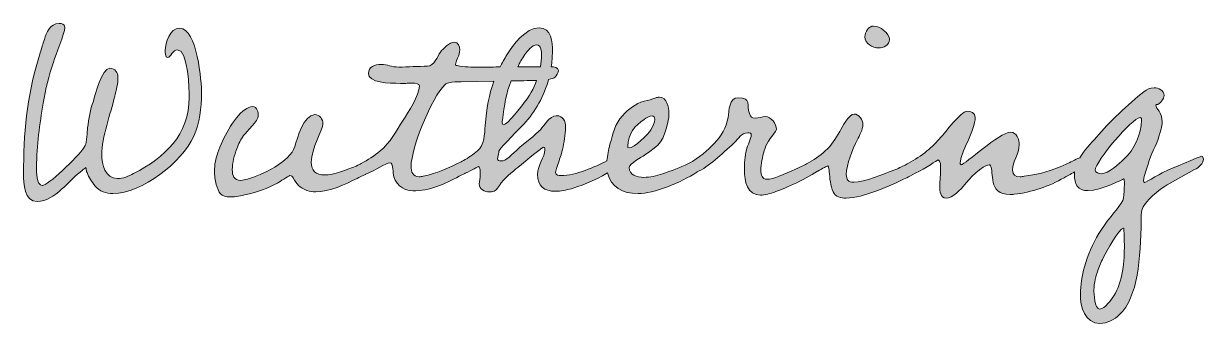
# Model space of a CAD drawing. Header units: millimetres. Extents: x 21.8 to 110.5, y -64.5 to -20.8.
# Drawn here: x 21.76 to 54.99, y -29.21 to -20.76 of the extents above; entities that cross this region are included whole.
import ezdxf

# ---------------------------------------------------------------- set-up
doc = ezdxf.new("R2010")
doc.units = ezdxf.units.MM
doc.header["$MEASUREMENT"] = 0
doc.layers.add('Layer 1', color=7, linetype='Continuous', lineweight=0)

msp = doc.modelspace()

# ---------------------------------------------------------------- hatches: boundary and pattern name
at = {"layer": 'Layer 1', "transparency": 33554687}
h = msp.add_hatch(color=250, dxfattribs=at)
h.dxf.hatch_style = 2
edge = h.paths.add_edge_path()
edge.add_spline(control_points=[(26.552, -23.934), (26.222, -24.662), (25.104, -25.551), (24.274, -25.551), (24.088, -25.551), (23.893, -25.492), (23.775, -25.34), (23.682, -25.221), (23.597, -25.094), (23.546, -24.959), (23.529, -24.925), (23.521, -24.891), (23.521, -24.849), (23.521, -24.849), (23.521, -24.823), (23.512, -24.815), (23.487, -24.849), (23.445, -24.865), (23.419, -24.891), (23.046, -25.153), (22.649, -25.772), (22.141, -25.772), (21.776, -25.772), (21.759, -25.28), (21.759, -24.984), (21.759, -24.984), (21.759, -24.789), (21.759, -24.789), (21.768, -23.655), (21.895, -22.655), (22.225, -21.58), (22.268, -21.453), (22.301, -21.326), (22.344, -21.207), (22.411, -21.013), (22.488, -20.759), (22.759, -20.759), (22.835, -20.759), (22.92, -20.759), (22.92, -20.869), (22.92, -21.03), (22.657, -21.656), (22.598, -21.843), (22.471, -22.224), (22.378, -22.613), (22.31, -23.003), (22.217, -23.595), (22.124, -24.188), (22.124, -24.806), (22.124, -24.925), (22.124, -25.323), (22.284, -25.323), (22.293, -25.323), (22.301, -25.323), (22.318, -25.314), (22.53, -25.247), (23.402, -24.408), (23.495, -24.197), (23.538, -24.112), (23.546, -23.799), (23.563, -23.697), (23.588, -23.434), (23.639, -23.189), (23.724, -22.943), (23.775, -22.774), (23.953, -22.02), (24.19, -22.02), (24.342, -22.02), (24.418, -22.139), (24.418, -22.274), (24.418, -22.452), (24.368, -22.639), (24.325, -22.808), (24.215, -23.274), (23.961, -23.985), (23.961, -24.442), (23.961, -24.73), (24.054, -25.128), (24.401, -25.128), (24.562, -25.128), (24.723, -25.06), (24.859, -24.984), (25.739, -24.527), (26.425, -23.9), (26.425, -22.833), (26.425, -22.655), (26.4, -21.496), (26.095, -21.496), (25.959, -21.496), (25.908, -21.716), (25.815, -21.716), (25.748, -21.716), (25.748, -21.563), (25.748, -21.521), (25.748, -21.309), (25.883, -20.886), (26.154, -20.886), (26.654, -20.886), (26.772, -22.41), (26.772, -22.732), (26.772, -23.13), (26.713, -23.57), (26.552, -23.934)], knot_values=[0, 0, 0, 0, 1, 1, 1, 2, 2, 2, 3, 3, 3, 4, 4, 4, 5, 5, 5, 6, 6, 6, 7, 7, 7, 8, 8, 8, 9, 9, 9, 10, 10, 10, 11, 11, 11, 12, 12, 12, 13, 13, 13, 14, 14, 14, 15, 15, 15, 16, 16, 16, 17, 17, 17, 18, 18, 18, 19, 19, 19, 20, 20, 20, 21, 21, 21, 22, 22, 22, 23, 23, 23, 24, 24, 24, 25, 25, 25, 26, 26, 26, 27, 27, 27, 28, 28, 28, 29, 29, 29, 30, 30, 30, 31, 31, 31, 32, 32, 32, 33, 33, 33, 34, 34, 34, 34], degree=3, periodic=0)
h = msp.add_hatch(color=250, dxfattribs=at)
h.dxf.hatch_style = 2
edge = h.paths.add_edge_path()
edge.add_spline(control_points=[(52.754, -24.578), (52.62, -24.705), (52.317, -24.991), (52.119, -24.991), (52.063, -24.991), (51.943, -24.966), (51.943, -24.892), (51.943, -24.638), (52.994, -23.41), (53.206, -23.41), (53.248, -23.41), (53.248, -23.453), (53.248, -23.484), (53.238, -23.876), (53.044, -24.313), (52.754, -24.578)], knot_values=[0, 0, 0, 0, 1, 1, 1, 2, 2, 2, 3, 3, 3, 4, 4, 4, 5, 5, 5, 5], degree=3, periodic=0)
edge = h.paths.add_edge_path()
edge.add_spline(control_points=[(52.469, -28.43), (52.402, -28.522), (52.215, -28.804), (52.077, -28.804), (51.918, -28.804), (51.908, -28.363), (51.908, -28.261), (51.908, -28.067), (51.968, -27.873), (52.028, -27.686), (52.077, -27.559), (52.13, -27.439), (52.19, -27.323), (52.239, -27.22), (52.62, -26.525), (52.74, -26.525), (52.747, -26.525), (52.754, -26.532), (52.754, -26.55), (52.754, -26.55), (52.754, -26.592), (52.754, -26.592), (52.754, -26.719), (52.765, -26.857), (52.765, -26.991), (52.765, -27.432), (52.723, -28.049), (52.469, -28.43)], knot_values=[0, 0, 0, 0, 1, 1, 1, 2, 2, 2, 3, 3, 3, 4, 4, 4, 5, 5, 5, 6, 6, 6, 7, 7, 7, 8, 8, 8, 9, 9, 9, 9], degree=3, periodic=0)
edge = h.paths.add_edge_path()
edge.add_spline(control_points=[(38.777, -24.215), (38.777, -23.883), (38.982, -23.622), (39.236, -23.46), (39.292, -23.417), (39.388, -23.357), (39.462, -23.357), (39.515, -23.357), (39.539, -23.4), (39.539, -23.453), (39.539, -23.544), (39.479, -23.671), (39.43, -23.756), (39.352, -23.883), (38.954, -24.264), (38.813, -24.264), (38.777, -24.264), (38.777, -24.239), (38.777, -24.215)], knot_values=[0, 0, 0, 0, 1, 1, 1, 2, 2, 2, 3, 3, 3, 4, 4, 4, 5, 5, 5, 6, 6, 6, 6], degree=3, periodic=0)
edge = h.paths.add_edge_path()
edge.add_spline(control_points=[(34.763, -23.629), (34.738, -23.876), (34.749, -24.186), (34.544, -24.349), (34.417, -24.451), (34.286, -24.543), (34.149, -24.62), (34.124, -24.634), (34.103, -24.645), (34.085, -24.652), (33.75, -24.821), (33.394, -24.984), (33.013, -25.061), (32.978, -25.068), (32.942, -25.075), (32.9, -25.075), (32.724, -25.075), (32.674, -24.941), (32.674, -24.779), (32.674, -24.271), (33.256, -22.825), (33.63, -22.479), (33.655, -22.451), (33.69, -22.437), (33.733, -22.426), (33.842, -22.401), (33.969, -22.401), (34.085, -22.401), (34.085, -22.401), (35.006, -22.384), (35.006, -22.384), (34.865, -22.768), (34.805, -23.142), (34.763, -23.629)], knot_values=[0, 0, 0, 0, 1, 1, 1, 2, 2, 2, 3, 3, 3, 4, 4, 4, 5, 5, 5, 6, 6, 6, 7, 7, 7, 8, 8, 8, 9, 9, 9, 10, 10, 10, 11, 11, 11, 11], degree=3, periodic=0)
edge = h.paths.add_edge_path()
edge.add_spline(control_points=[(35.246, -23.484), (35.295, -23.054), (35.359, -22.712), (35.489, -22.377), (35.715, -22.37), (35.98, -22.37), (36.206, -22.359), (36.124, -22.592), (36.004, -22.811), (35.863, -22.987), (35.789, -23.079), (35.391, -23.611), (35.281, -23.611), (35.246, -23.611), (35.239, -23.562), (35.239, -23.537), (35.239, -23.52), (35.246, -23.502), (35.246, -23.484)], knot_values=[0, 0, 0, 0, 1, 1, 1, 2, 2, 2, 3, 3, 3, 4, 4, 4, 5, 5, 5, 6, 6, 6, 6], degree=3, periodic=0)
edge = h.paths.add_edge_path()
edge.add_spline(control_points=[(35.881, -21.632), (35.941, -21.537), (36.086, -21.361), (36.213, -21.361), (36.34, -21.361), (36.347, -21.555), (36.347, -21.646), (36.347, -21.752), (36.336, -21.865), (36.315, -21.978), (36.315, -21.978), (35.676, -21.978), (35.676, -21.978), (35.733, -21.865), (35.8, -21.752), (35.881, -21.632)], knot_values=[0, 0, 0, 0, 1, 1, 1, 2, 2, 2, 3, 3, 3, 4, 4, 4, 5, 5, 5, 5], degree=3, periodic=0)
edge = h.paths.add_edge_path()
edge.add_spline(control_points=[(54.942, -24.493), (54.931, -24.493), (53.993, -24.892), (53.95, -24.906), (53.89, -24.934), (53.347, -25.238), (53.333, -25.238), (53.305, -25.238), (53.305, -25.202), (53.305, -25.188), (53.305, -25.026), (53.4, -24.874), (53.432, -24.723), (53.502, -24.44), (53.672, -24.197), (53.746, -23.918), (53.77, -23.798), (53.83, -23.664), (53.83, -23.537), (53.83, -23.241), (53.654, -23.17), (53.654, -23.061), (53.654, -23.043), (53.672, -23.043), (53.672, -23.043), (53.77, -23.043), (53.883, -22.874), (53.883, -22.782), (53.883, -22.638), (53.728, -22.571), (53.601, -22.571), (53.492, -22.571), (53.4, -22.613), (53.315, -22.68), (52.881, -23.019), (52.331, -23.551), (51.978, -23.961), (51.827, -24.137), (51.633, -24.328), (51.506, -24.543), (51.379, -24.592), (51.227, -24.673), (51.121, -24.723), (50.631, -24.934), (50.497, -24.977), (49.946, -25.061), (49.904, -25.068), (49.869, -25.075), (49.826, -25.075), (49.699, -25.075), (49.615, -25.026), (49.615, -24.892), (49.615, -24.645), (49.802, -24.433), (49.802, -24.179), (49.802, -24.028), (49.742, -23.823), (49.555, -23.823), (49.241, -23.823), (48.278, -24.737), (48.168, -24.737), (48.14, -24.737), (48.14, -24.694), (48.14, -24.687), (48.14, -24.44), (48.563, -23.738), (48.563, -23.41), (48.563, -23.273), (48.447, -23.23), (48.327, -23.23), (48.168, -23.23), (47.71, -23.841), (47.59, -23.968), (47.473, -24.102), (47.346, -24.229), (47.202, -24.349), (47.039, -24.483), (46.863, -24.596), (46.687, -24.694), (46.644, -24.716), (46.538, -24.769), (46.454, -24.811), (46.45, -24.814), (46.447, -24.814), (46.443, -24.818), (46.376, -24.85), (46.323, -24.871), (46.295, -24.881), (45.992, -25.001), (45.448, -25.231), (45.145, -25.231), (44.983, -25.231), (44.933, -25.16), (44.933, -25.008), (44.933, -24.737), (45.11, -24.282), (45.237, -24.045), (45.304, -23.908), (45.399, -23.756), (45.399, -23.604), (45.399, -23.477), (45.29, -23.308), (45.152, -23.308), (45.007, -23.308), (44.813, -23.689), (44.746, -23.798), (44.619, -24.003), (44.528, -24.197), (44.341, -24.349), (44.189, -24.493), (44.009, -24.603), (43.833, -24.705), (43.783, -24.73), (43.635, -24.793), (43.547, -24.839), (43.529, -24.846), (43.512, -24.857), (43.501, -24.864), (43.184, -25.008), (42.866, -25.146), (42.707, -25.146), (42.552, -25.146), (42.527, -25.019), (42.527, -24.892), (42.527, -24.712), (42.57, -24.518), (42.623, -24.349), (42.647, -24.246), (42.679, -24.162), (42.739, -24.07), (42.774, -24.017), (42.968, -23.781), (42.968, -23.738), (42.968, -23.587), (42.806, -23.382), (42.654, -23.382), (42.563, -23.382), (42.467, -23.424), (42.376, -23.424), (42.256, -23.424), (42.242, -23.393), (42.206, -23.297), (42.115, -23.061), (42.273, -22.849), (41.892, -22.849), (41.614, -22.849), (41.638, -23.213), (41.607, -23.41), (41.547, -23.689), (41.409, -23.932), (41.215, -24.137), (41.039, -24.324), (40.785, -24.543), (40.488, -24.705), (40.241, -24.814), (39.998, -24.917), (39.751, -24.991), (39.582, -25.051), (39.405, -25.093), (39.225, -25.093), (39.038, -25.093), (38.82, -25.033), (38.82, -24.814), (38.82, -24.705), (39.176, -24.518), (39.25, -24.469), (39.691, -24.172), (39.786, -24.059), (39.903, -23.551), (39.927, -23.46), (39.938, -23.375), (39.938, -23.283), (39.938, -23.121), (39.878, -22.832), (39.666, -22.832), (39.624, -22.832), (39.599, -22.842), (39.564, -22.849), (39.455, -22.902), (39.352, -22.916), (39.243, -22.945), (38.982, -23.019), (38.813, -23.156), (38.626, -23.357), (38.414, -23.594), (38.361, -23.858), (38.276, -24.162), (38.238, -24.313), (38.202, -24.472), (38.192, -24.631), (37.842, -24.793), (37.327, -25.044), (36.897, -25.044), (36.837, -25.044), (36.745, -25.033), (36.745, -24.959), (36.745, -24.892), (36.915, -24.44), (36.939, -24.306), (36.982, -24.112), (37.024, -23.89), (37.024, -23.689), (37.024, -23.502), (36.964, -23.357), (36.763, -23.357), (36.576, -23.357), (36.424, -23.629), (36.315, -23.749), (36.22, -23.841), (36.128, -23.925), (36.026, -24.01), (36.026, -24.01), (35.736, -24.246), (35.736, -24.246), (35.652, -24.324), (35.366, -24.61), (35.264, -24.627), (35.264, -24.627), (35.197, -24.627), (35.197, -24.627), (35.154, -24.627), (35.112, -24.62), (35.112, -24.567), (35.112, -24.511), (35.137, -24.44), (35.144, -24.391), (35.154, -24.366), (35.144, -24.349), (35.161, -24.324), (35.204, -24.246), (35.765, -23.678), (35.849, -23.594), (36.177, -23.237), (36.417, -22.8), (36.548, -22.331), (36.639, -22.313), (36.707, -22.296), (36.728, -22.267), (36.763, -22.225), (36.823, -22.147), (36.823, -22.08), (36.823, -21.992), (36.692, -21.978), (36.618, -21.978), (36.643, -21.833), (36.654, -21.692), (36.654, -21.548), (36.654, -21.283), (36.636, -20.877), (36.28, -20.877), (35.906, -20.877), (35.542, -21.361), (35.373, -21.639), (35.299, -21.759), (35.235, -21.872), (35.179, -21.982), (35.02, -21.982), (34.858, -21.985), (34.696, -21.985), (34.696, -21.985), (34.593, -21.985), (34.593, -21.985), (34.392, -21.985), (34.17, -21.985), (33.969, -21.943), (33.944, -21.943), (33.927, -21.936), (33.927, -21.911), (33.927, -21.826), (34.043, -21.657), (34.043, -21.495), (34.043, -21.403), (34.001, -21.283), (33.891, -21.283), (33.764, -21.283), (33.57, -21.463), (33.503, -21.562), (33.408, -21.689), (33.323, -21.96), (33.14, -21.96), (32.868, -21.96), (32.597, -21.985), (32.325, -21.985), (32.113, -21.985), (32.022, -21.911), (31.828, -21.911), (31.665, -21.911), (31.471, -21.971), (31.471, -22.165), (31.471, -22.426), (32.046, -22.444), (32.378, -22.444), (32.378, -22.444), (32.53, -22.444), (32.53, -22.444), (32.561, -22.444), (32.632, -22.437), (32.699, -22.437), (32.801, -22.437), (32.911, -22.451), (32.911, -22.521), (32.911, -22.758), (32.579, -23.29), (32.452, -23.477), (32.251, -23.781), (32.089, -24.119), (31.799, -24.349), (31.641, -24.483), (31.454, -24.603), (31.267, -24.705), (31.242, -24.719), (31.186, -24.744), (31.129, -24.776), (30.875, -24.874), (30.494, -25.026), (30.237, -25.026), (29.99, -25.026), (29.863, -24.906), (29.863, -24.663), (29.863, -24.271), (30.191, -23.749), (30.191, -23.58), (30.191, -23.453), (30.099, -23.326), (29.965, -23.326), (29.651, -23.326), (29.464, -23.992), (29.397, -24.222), (29.27, -24.663), (28.466, -25.019), (28.067, -25.146), (28.007, -25.16), (27.94, -25.178), (27.873, -25.178), (27.686, -25.178), (27.637, -25.044), (27.637, -24.874), (27.637, -24.687), (27.693, -24.469), (27.764, -24.289), (27.813, -24.155), (27.873, -24.028), (27.958, -23.918), (28.042, -23.798), (28.37, -23.484), (28.37, -23.368), (28.37, -23.273), (28.339, -23.096), (28.212, -23.096), (28.134, -23.096), (28.06, -23.139), (28, -23.181), (27.651, -23.41), (27.372, -24.017), (27.227, -24.391), (27.171, -24.56), (27.136, -24.737), (27.136, -24.917), (27.136, -25.044), (27.153, -25.171), (27.185, -25.291), (27.256, -25.527), (27.305, -25.643), (27.584, -25.643), (27.735, -25.643), (27.891, -25.612), (28.042, -25.576), (28.346, -25.509), (28.635, -25.4), (28.907, -25.255), (28.981, -25.213), (29.203, -25.061), (29.259, -25.044), (29.312, -25.044), (29.337, -25.075), (29.348, -25.104), (29.457, -25.291), (29.524, -25.382), (29.736, -25.46), (29.82, -25.492), (29.905, -25.502), (29.99, -25.502), (30.371, -25.502), (30.819, -25.291), (31.157, -25.121), (31.21, -25.093), (31.295, -25.054), (31.387, -25.008), (31.39, -25.008), (31.397, -25.005), (31.401, -25.001), (31.683, -24.896), (31.948, -24.687), (32.082, -24.687), (32.106, -24.687), (32.124, -24.694), (32.131, -24.723), (32.156, -24.807), (32.166, -24.892), (32.173, -24.977), (32.198, -25.255), (32.434, -25.474), (32.724, -25.474), (33.196, -25.474), (33.613, -25.291), (34.029, -25.061), (34.075, -25.037), (34.131, -25.012), (34.191, -24.98), (34.191, -24.98), (34.195, -24.977), (34.198, -24.977), (34.389, -24.896), (34.558, -24.79), (34.569, -24.79), (34.611, -24.79), (34.622, -24.881), (34.622, -24.948), (34.622, -24.948), (34.622, -25.019), (34.622, -25.019), (34.622, -25.111), (34.593, -25.195), (34.593, -25.28), (34.593, -25.432), (34.749, -25.502), (34.876, -25.502), (34.96, -25.502), (35.07, -25.474), (35.112, -25.4), (35.228, -25.178), (35.433, -25.019), (35.627, -24.857), (35.722, -24.79), (36.34, -24.246), (36.407, -24.246), (36.442, -24.246), (36.442, -24.306), (36.442, -24.324), (36.442, -24.511), (36.237, -24.747), (36.237, -25.008), (36.237, -25.34), (36.424, -25.485), (36.738, -25.485), (36.89, -25.485), (37.049, -25.449), (37.193, -25.414), (37.359, -25.368), (37.85, -25.181), (38.206, -24.97), (38.294, -25.358), (38.629, -25.552), (39.067, -25.552), (39.511, -25.552), (40.273, -25.241), (40.725, -24.945), (40.725, -24.945), (40.728, -24.941), (40.732, -24.941), (41.053, -24.793), (41.409, -24.455), (41.783, -24.112), (41.892, -24.003), (41.977, -23.841), (42.157, -23.834), (42.224, -23.834), (42.256, -23.848), (42.256, -23.901), (42.256, -24.003), (42.146, -24.197), (42.122, -24.313), (42.079, -24.5), (42.062, -24.694), (42.062, -24.892), (42.062, -25.195), (42.139, -25.594), (42.52, -25.594), (42.623, -25.594), (42.817, -25.541), (42.908, -25.509), (43.102, -25.439), (43.752, -25.178), (44.118, -24.92), (44.122, -24.917), (44.125, -24.917), (44.129, -24.917), (44.274, -24.843), (44.387, -24.772), (44.408, -24.772), (44.45, -24.772), (44.45, -24.906), (44.45, -24.934), (44.468, -25.128), (44.485, -25.315), (44.559, -25.502), (44.619, -25.643), (44.782, -25.679), (44.933, -25.679), (45.406, -25.679), (46.193, -25.315), (46.634, -25.104), (46.69, -25.075), (46.778, -25.03), (46.874, -24.973), (47.188, -24.839), (47.48, -24.603), (47.523, -24.603), (47.59, -24.603), (47.59, -24.79), (47.59, -24.832), (47.59, -25.001), (47.565, -25.178), (47.565, -25.347), (47.565, -25.474), (47.576, -25.679), (47.745, -25.679), (47.928, -25.679), (48.158, -25.432), (48.267, -25.298), (48.369, -25.16), (48.775, -24.737), (48.955, -24.737), (48.973, -24.737), (48.987, -24.747), (48.997, -24.765), (49.1, -24.934), (48.902, -25.576), (49.548, -25.576), (49.59, -25.576), (49.622, -25.576), (49.657, -25.569), (50.165, -25.516), (50.631, -25.347), (51.072, -25.104), (51.132, -25.068), (51.248, -25.008), (51.361, -24.938), (51.357, -24.959), (51.357, -24.984), (51.357, -25.008), (51.357, -25.291), (51.442, -25.467), (51.749, -25.467), (52.112, -25.467), (52.74, -25.135), (52.74, -25.135), (52.765, -25.135), (52.765, -25.213), (52.765, -25.255), (52.765, -25.273), (52.765, -25.291), (52.765, -25.291), (52.765, -25.414), (52.754, -25.552), (52.74, -25.679), (52.723, -25.823), (52.373, -26.204), (52.282, -26.331), (52.282, -26.331), (52.045, -26.677), (52.045, -26.677), (51.865, -26.973), (51.738, -27.287), (51.64, -27.619), (51.569, -27.862), (51.527, -28.127), (51.527, -28.388), (51.527, -28.744), (51.647, -29.21), (52.077, -29.21), (52.282, -29.21), (52.493, -29.101), (52.627, -28.963), (53.153, -28.466), (53.22, -27.372), (53.238, -26.303), (53.238, -26.194), (53.238, -26.091), (53.255, -26.017), (53.298, -25.795), (53.781, -25.407), (53.975, -25.305), (53.975, -25.305), (54.744, -24.874), (54.744, -24.874), (54.857, -24.814), (54.991, -24.712), (54.991, -24.578), (54.991, -24.543), (54.973, -24.493), (54.942, -24.493)], knot_values=[0, 0, 0, 0, 1, 1, 1, 2, 2, 2, 3, 3, 3, 4, 4, 4, 5, 5, 5, 6, 6, 6, 7, 7, 7, 8, 8, 8, 9, 9, 9, 10, 10, 10, 11, 11, 11, 12, 12, 12, 13, 13, 13, 14, 14, 14, 15, 15, 15, 16, 16, 16, 17, 17, 17, 18, 18, 18, 19, 19, 19, 20, 20, 20, 21, 21, 21, 22, 22, 22, 23, 23, 23, 24, 24, 24, 25, 25, 25, 26, 26, 26, 27, 27, 27, 28, 28, 28, 29, 29, 29, 30, 30, 30, 31, 31, 31, 32, 32, 32, 33, 33, 33, 34, 34, 34, 35, 35, 35, 36, 36, 36, 37, 37, 37, 38, 38, 38, 39, 39, 39, 40, 40, 40, 41, 41, 41, 42, 42, 42, 43, 43, 43, 44, 44, 44, 45, 45, 45, 46, 46, 46, 47, 47, 47, 48, 48, 48, 49, 49, 49, 50, 50, 50, 51, 51, 51, 52, 52, 52, 53, 53, 53, 54, 54, 54, 55, 55, 55, 56, 56, 56, 57, 57, 57, 58, 58, 58, 59, 59, 59, 60, 60, 60, 61, 61, 61, 62, 62, 62, 63, 63, 63, 64, 64, 64, 65, 65, 65, 66, 66, 66, 67, 67, 67, 68, 68, 68, 69, 69, 69, 70, 70, 70, 71, 71, 71, 72, 72, 72, 73, 73, 73, 74, 74, 74, 75, 75, 75, 76, 76, 76, 77, 77, 77, 78, 78, 78, 79, 79, 79, 80, 80, 80, 81, 81, 81, 82, 82, 82, 83, 83, 83, 84, 84, 84, 85, 85, 85, 86, 86, 86, 87, 87, 87, 88, 88, 88, 89, 89, 89, 90, 90, 90, 91, 91, 91, 92, 92, 92, 93, 93, 93, 94, 94, 94, 95, 95, 95, 96, 96, 96, 97, 97, 97, 98, 98, 98, 99, 99, 99, 100, 100, 100, 101, 101, 101, 102, 102, 102, 103, 103, 103, 104, 104, 104, 105, 105, 105, 106, 106, 106, 107, 107, 107, 108, 108, 108, 109, 109, 109, 110, 110, 110, 111, 111, 111, 112, 112, 112, 113, 113, 113, 114, 114, 114, 115, 115, 115, 116, 116, 116, 117, 117, 117, 118, 118, 118, 119, 119, 119, 120, 120, 120, 121, 121, 121, 122, 122, 122, 123, 123, 123, 124, 124, 124, 125, 125, 125, 126, 126, 126, 127, 127, 127, 128, 128, 128, 129, 129, 129, 130, 130, 130, 131, 131, 131, 132, 132, 132, 133, 133, 133, 134, 134, 134, 135, 135, 135, 136, 136, 136, 137, 137, 137, 138, 138, 138, 139, 139, 139, 140, 140, 140, 141, 141, 141, 142, 142, 142, 143, 143, 143, 144, 144, 144, 145, 145, 145, 146, 146, 146, 147, 147, 147, 148, 148, 148, 149, 149, 149, 150, 150, 150, 151, 151, 151, 152, 152, 152, 153, 153, 153, 154, 154, 154, 155, 155, 155, 156, 156, 156, 157, 157, 157, 158, 158, 158, 159, 159, 159, 160, 160, 160, 161, 161, 161, 162, 162, 162, 163, 163, 163, 164, 164, 164, 165, 165, 165, 166, 166, 166, 167, 167, 167, 168, 168, 168, 169, 169, 169, 170, 170, 170, 171, 171, 171, 172, 172, 172, 173, 173, 173, 174, 174, 174, 175, 175, 175, 176, 176, 176, 177, 177, 177, 178, 178, 178, 179, 179, 179, 180, 180, 180, 181, 181, 181, 182, 182, 182, 183, 183, 183, 184, 184, 184, 185, 185, 185, 186, 186, 186, 187, 187, 187, 188, 188, 188, 189, 189, 189, 190, 190, 190, 191, 191, 191, 192, 192, 192, 193, 193, 193, 194, 194, 194, 195, 195, 195, 196, 196, 196, 197, 197, 197, 197], degree=3, periodic=0)
h = msp.add_hatch(color=250, dxfattribs=at)
h.dxf.hatch_style = 2
edge = h.paths.add_edge_path()
edge.add_spline(control_points=[(45.702, -20.828), (45.558, -20.828), (45.459, -20.997), (45.459, -21.131), (45.459, -21.325), (45.671, -21.445), (45.847, -21.445), (45.974, -21.445), (46.15, -21.368), (46.15, -21.209), (46.15, -21.029), (45.882, -20.828), (45.702, -20.828)], knot_values=[0, 0, 0, 0, 1, 1, 1, 2, 2, 2, 3, 3, 3, 4, 4, 4, 4], degree=3, periodic=0)

# ---------------------------------------------------------------- linework, layer by layer
at = {"layer": 'Layer 1'}
for points, knots in [([(26.552, -23.934), (26.222, -24.662), (25.104, -25.551), (24.274, -25.551), (24.088, -25.551), (23.893, -25.492), (23.775, -25.34), (23.682, -25.221), (23.597, -25.094), (23.546, -24.959), (23.529, -24.925), (23.521, -24.891), (23.521, -24.849), (23.521, -24.849), (23.521, -24.823), (23.512, -24.815), (23.487, -24.849), (23.445, -24.865), (23.419, -24.891), (23.046, -25.153), (22.649, -25.772), (22.141, -25.772), (21.776, -25.772), (21.759, -25.28), (21.759, -24.984), (21.759, -24.984), (21.759, -24.789), (21.759, -24.789), (21.768, -23.655), (21.895, -22.655), (22.225, -21.58), (22.268, -21.453), (22.301, -21.326), (22.344, -21.207), (22.411, -21.013), (22.488, -20.759), (22.759, -20.759), (22.835, -20.759), (22.92, -20.759), (22.92, -20.869), (22.92, -21.03), (22.657, -21.656), (22.598, -21.843), (22.471, -22.224), (22.378, -22.613), (22.31, -23.003), (22.217, -23.595), (22.124, -24.188), (22.124, -24.806), (22.124, -24.925), (22.124, -25.323), (22.284, -25.323), (22.293, -25.323), (22.301, -25.323), (22.318, -25.314), (22.53, -25.247), (23.402, -24.408), (23.495, -24.197), (23.538, -24.112), (23.546, -23.799), (23.563, -23.697), (23.588, -23.434), (23.639, -23.189), (23.724, -22.943), (23.775, -22.774), (23.953, -22.02), (24.19, -22.02), (24.342, -22.02), (24.418, -22.139), (24.418, -22.274), (24.418, -22.452), (24.368, -22.639), (24.325, -22.808), (24.215, -23.274), (23.961, -23.985), (23.961, -24.442), (23.961, -24.73), (24.054, -25.128), (24.401, -25.128), (24.562, -25.128), (24.723, -25.06), (24.859, -24.984), (25.739, -24.527), (26.425, -23.9), (26.425, -22.833), (26.425, -22.655), (26.4, -21.496), (26.095, -21.496), (25.959, -21.496), (25.908, -21.716), (25.815, -21.716), (25.748, -21.716), (25.748, -21.563), (25.748, -21.521), (25.748, -21.309), (25.883, -20.886), (26.154, -20.886), (26.654, -20.886), (26.772, -22.41), (26.772, -22.732), (26.772, -23.13), (26.713, -23.57), (26.552, -23.934)], [0, 0, 0, 0, 1, 1, 1, 2, 2, 2, 3, 3, 3, 4, 4, 4, 5, 5, 5, 6, 6, 6, 7, 7, 7, 8, 8, 8, 9, 9, 9, 10, 10, 10, 11, 11, 11, 12, 12, 12, 13, 13, 13, 14, 14, 14, 15, 15, 15, 16, 16, 16, 17, 17, 17, 18, 18, 18, 19, 19, 19, 20, 20, 20, 21, 21, 21, 22, 22, 22, 23, 23, 23, 24, 24, 24, 25, 25, 25, 26, 26, 26, 27, 27, 27, 28, 28, 28, 29, 29, 29, 30, 30, 30, 31, 31, 31, 32, 32, 32, 33, 33, 33, 34, 34, 34, 34]), ([(54.942, -24.493), (54.931, -24.493), (53.993, -24.892), (53.95, -24.906), (53.89, -24.934), (53.347, -25.238), (53.333, -25.238), (53.305, -25.238), (53.305, -25.202), (53.305, -25.188), (53.305, -25.026), (53.4, -24.874), (53.432, -24.723), (53.502, -24.44), (53.672, -24.197), (53.746, -23.918), (53.77, -23.798), (53.83, -23.664), (53.83, -23.537), (53.83, -23.241), (53.654, -23.17), (53.654, -23.061), (53.654, -23.043), (53.672, -23.043), (53.672, -23.043), (53.77, -23.043), (53.883, -22.874), (53.883, -22.782), (53.883, -22.638), (53.728, -22.571), (53.601, -22.571), (53.492, -22.571), (53.4, -22.613), (53.315, -22.68), (52.881, -23.019), (52.331, -23.551), (51.978, -23.961), (51.827, -24.137), (51.633, -24.328), (51.506, -24.543), (51.379, -24.592), (51.227, -24.673), (51.121, -24.723), (50.631, -24.934), (50.497, -24.977), (49.946, -25.061), (49.904, -25.068), (49.869, -25.075), (49.826, -25.075), (49.699, -25.075), (49.615, -25.026), (49.615, -24.892), (49.615, -24.645), (49.802, -24.433), (49.802, -24.179), (49.802, -24.028), (49.742, -23.823), (49.555, -23.823), (49.241, -23.823), (48.278, -24.737), (48.168, -24.737), (48.14, -24.737), (48.14, -24.694), (48.14, -24.687), (48.14, -24.44), (48.563, -23.738), (48.563, -23.41), (48.563, -23.273), (48.447, -23.23), (48.327, -23.23), (48.168, -23.23), (47.71, -23.841), (47.59, -23.968), (47.473, -24.102), (47.346, -24.229), (47.202, -24.349), (47.039, -24.483), (46.863, -24.596), (46.687, -24.694), (46.644, -24.716), (46.538, -24.769), (46.454, -24.811), (46.45, -24.814), (46.447, -24.814), (46.443, -24.818), (46.376, -24.85), (46.323, -24.871), (46.295, -24.881), (45.992, -25.001), (45.448, -25.231), (45.145, -25.231), (44.983, -25.231), (44.933, -25.16), (44.933, -25.008), (44.933, -24.737), (45.11, -24.282), (45.237, -24.045), (45.304, -23.908), (45.399, -23.756), (45.399, -23.604), (45.399, -23.477), (45.29, -23.308), (45.152, -23.308), (45.007, -23.308), (44.813, -23.689), (44.746, -23.798), (44.619, -24.003), (44.528, -24.197), (44.341, -24.349), (44.189, -24.493), (44.009, -24.603), (43.833, -24.705), (43.783, -24.73), (43.635, -24.793), (43.547, -24.839), (43.529, -24.846), (43.512, -24.857), (43.501, -24.864), (43.184, -25.008), (42.866, -25.146), (42.707, -25.146), (42.552, -25.146), (42.527, -25.019), (42.527, -24.892), (42.527, -24.712), (42.57, -24.518), (42.623, -24.349), (42.647, -24.246), (42.679, -24.162), (42.739, -24.07), (42.774, -24.017), (42.968, -23.781), (42.968, -23.738), (42.968, -23.587), (42.806, -23.382), (42.654, -23.382), (42.563, -23.382), (42.467, -23.424), (42.376, -23.424), (42.256, -23.424), (42.242, -23.393), (42.206, -23.297), (42.115, -23.061), (42.273, -22.849), (41.892, -22.849), (41.614, -22.849), (41.638, -23.213), (41.607, -23.41), (41.547, -23.689), (41.409, -23.932), (41.215, -24.137), (41.039, -24.324), (40.785, -24.543), (40.488, -24.705), (40.241, -24.814), (39.998, -24.917), (39.751, -24.991), (39.582, -25.051), (39.405, -25.093), (39.225, -25.093), (39.038, -25.093), (38.82, -25.033), (38.82, -24.814), (38.82, -24.705), (39.176, -24.518), (39.25, -24.469), (39.691, -24.172), (39.786, -24.059), (39.903, -23.551), (39.927, -23.46), (39.938, -23.375), (39.938, -23.283), (39.938, -23.121), (39.878, -22.832), (39.666, -22.832), (39.624, -22.832), (39.599, -22.842), (39.564, -22.849), (39.455, -22.902), (39.352, -22.916), (39.243, -22.945), (38.982, -23.019), (38.813, -23.156), (38.626, -23.357), (38.414, -23.594), (38.361, -23.858), (38.276, -24.162), (38.238, -24.313), (38.202, -24.472), (38.192, -24.631), (37.842, -24.793), (37.327, -25.044), (36.897, -25.044), (36.837, -25.044), (36.745, -25.033), (36.745, -24.959), (36.745, -24.892), (36.915, -24.44), (36.939, -24.306), (36.982, -24.112), (37.024, -23.89), (37.024, -23.689), (37.024, -23.502), (36.964, -23.357), (36.763, -23.357), (36.576, -23.357), (36.424, -23.629), (36.315, -23.749), (36.22, -23.841), (36.128, -23.925), (36.026, -24.01), (36.026, -24.01), (35.736, -24.246), (35.736, -24.246), (35.652, -24.324), (35.366, -24.61), (35.264, -24.627), (35.264, -24.627), (35.197, -24.627), (35.197, -24.627), (35.154, -24.627), (35.112, -24.62), (35.112, -24.567), (35.112, -24.511), (35.137, -24.44), (35.144, -24.391), (35.154, -24.366), (35.144, -24.349), (35.161, -24.324), (35.204, -24.246), (35.765, -23.678), (35.849, -23.594), (36.177, -23.237), (36.417, -22.8), (36.548, -22.331), (36.639, -22.313), (36.707, -22.296), (36.728, -22.267), (36.763, -22.225), (36.823, -22.147), (36.823, -22.08), (36.823, -21.992), (36.692, -21.978), (36.618, -21.978), (36.643, -21.833), (36.654, -21.692), (36.654, -21.548), (36.654, -21.283), (36.636, -20.877), (36.28, -20.877), (35.906, -20.877), (35.542, -21.361), (35.373, -21.639), (35.299, -21.759), (35.235, -21.872), (35.179, -21.982), (35.02, -21.982), (34.858, -21.985), (34.696, -21.985), (34.696, -21.985), (34.593, -21.985), (34.593, -21.985), (34.392, -21.985), (34.17, -21.985), (33.969, -21.943), (33.944, -21.943), (33.927, -21.936), (33.927, -21.911), (33.927, -21.826), (34.043, -21.657), (34.043, -21.495), (34.043, -21.403), (34.001, -21.283), (33.891, -21.283), (33.764, -21.283), (33.57, -21.463), (33.503, -21.562), (33.408, -21.689), (33.323, -21.96), (33.14, -21.96), (32.868, -21.96), (32.597, -21.985), (32.325, -21.985), (32.113, -21.985), (32.022, -21.911), (31.828, -21.911), (31.665, -21.911), (31.471, -21.971), (31.471, -22.165), (31.471, -22.426), (32.046, -22.444), (32.378, -22.444), (32.378, -22.444), (32.53, -22.444), (32.53, -22.444), (32.561, -22.444), (32.632, -22.437), (32.699, -22.437), (32.801, -22.437), (32.911, -22.451), (32.911, -22.521), (32.911, -22.758), (32.579, -23.29), (32.452, -23.477), (32.251, -23.781), (32.089, -24.119), (31.799, -24.349), (31.641, -24.483), (31.454, -24.603), (31.267, -24.705), (31.242, -24.719), (31.186, -24.744), (31.129, -24.776), (30.875, -24.874), (30.494, -25.026), (30.237, -25.026), (29.99, -25.026), (29.863, -24.906), (29.863, -24.663), (29.863, -24.271), (30.191, -23.749), (30.191, -23.58), (30.191, -23.453), (30.099, -23.326), (29.965, -23.326), (29.651, -23.326), (29.464, -23.992), (29.397, -24.222), (29.27, -24.663), (28.466, -25.019), (28.067, -25.146), (28.007, -25.16), (27.94, -25.178), (27.873, -25.178), (27.686, -25.178), (27.637, -25.044), (27.637, -24.874), (27.637, -24.687), (27.693, -24.469), (27.764, -24.289), (27.813, -24.155), (27.873, -24.028), (27.958, -23.918), (28.042, -23.798), (28.37, -23.484), (28.37, -23.368), (28.37, -23.273), (28.339, -23.096), (28.212, -23.096), (28.134, -23.096), (28.06, -23.139), (28, -23.181), (27.651, -23.41), (27.372, -24.017), (27.227, -24.391), (27.171, -24.56), (27.136, -24.737), (27.136, -24.917), (27.136, -25.044), (27.153, -25.171), (27.185, -25.291), (27.256, -25.527), (27.305, -25.643), (27.584, -25.643), (27.735, -25.643), (27.891, -25.612), (28.042, -25.576), (28.346, -25.509), (28.635, -25.4), (28.907, -25.255), (28.981, -25.213), (29.203, -25.061), (29.259, -25.044), (29.312, -25.044), (29.337, -25.075), (29.348, -25.104), (29.457, -25.291), (29.524, -25.382), (29.736, -25.46), (29.82, -25.492), (29.905, -25.502), (29.99, -25.502), (30.371, -25.502), (30.819, -25.291), (31.157, -25.121), (31.21, -25.093), (31.295, -25.054), (31.387, -25.008), (31.39, -25.008), (31.397, -25.005), (31.401, -25.001), (31.683, -24.896), (31.948, -24.687), (32.082, -24.687), (32.106, -24.687), (32.124, -24.694), (32.131, -24.723), (32.156, -24.807), (32.166, -24.892), (32.173, -24.977), (32.198, -25.255), (32.434, -25.474), (32.724, -25.474), (33.196, -25.474), (33.613, -25.291), (34.029, -25.061), (34.075, -25.037), (34.131, -25.012), (34.191, -24.98), (34.191, -24.98), (34.195, -24.977), (34.198, -24.977), (34.389, -24.896), (34.558, -24.79), (34.569, -24.79), (34.611, -24.79), (34.622, -24.881), (34.622, -24.948), (34.622, -24.948), (34.622, -25.019), (34.622, -25.019), (34.622, -25.111), (34.593, -25.195), (34.593, -25.28), (34.593, -25.432), (34.749, -25.502), (34.876, -25.502), (34.96, -25.502), (35.07, -25.474), (35.112, -25.4), (35.228, -25.178), (35.433, -25.019), (35.627, -24.857), (35.722, -24.79), (36.34, -24.246), (36.407, -24.246), (36.442, -24.246), (36.442, -24.306), (36.442, -24.324), (36.442, -24.511), (36.237, -24.747), (36.237, -25.008), (36.237, -25.34), (36.424, -25.485), (36.738, -25.485), (36.89, -25.485), (37.049, -25.449), (37.193, -25.414), (37.359, -25.368), (37.85, -25.181), (38.206, -24.97), (38.294, -25.358), (38.629, -25.552), (39.067, -25.552), (39.511, -25.552), (40.273, -25.241), (40.725, -24.945), (40.725, -24.945), (40.728, -24.941), (40.732, -24.941), (41.053, -24.793), (41.409, -24.455), (41.783, -24.112), (41.892, -24.003), (41.977, -23.841), (42.157, -23.834), (42.224, -23.834), (42.256, -23.848), (42.256, -23.901), (42.256, -24.003), (42.146, -24.197), (42.122, -24.313), (42.079, -24.5), (42.062, -24.694), (42.062, -24.892), (42.062, -25.195), (42.139, -25.594), (42.52, -25.594), (42.623, -25.594), (42.817, -25.541), (42.908, -25.509), (43.102, -25.439), (43.752, -25.178), (44.118, -24.92), (44.122, -24.917), (44.125, -24.917), (44.129, -24.917), (44.274, -24.843), (44.387, -24.772), (44.408, -24.772), (44.45, -24.772), (44.45, -24.906), (44.45, -24.934), (44.468, -25.128), (44.485, -25.315), (44.559, -25.502), (44.619, -25.643), (44.782, -25.679), (44.933, -25.679), (45.406, -25.679), (46.193, -25.315), (46.634, -25.104), (46.69, -25.075), (46.778, -25.03), (46.874, -24.973), (47.188, -24.839), (47.48, -24.603), (47.523, -24.603), (47.59, -24.603), (47.59, -24.79), (47.59, -24.832), (47.59, -25.001), (47.565, -25.178), (47.565, -25.347), (47.565, -25.474), (47.576, -25.679), (47.745, -25.679), (47.928, -25.679), (48.158, -25.432), (48.267, -25.298), (48.369, -25.16), (48.775, -24.737), (48.955, -24.737), (48.973, -24.737), (48.987, -24.747), (48.997, -24.765), (49.1, -24.934), (48.902, -25.576), (49.548, -25.576), (49.59, -25.576), (49.622, -25.576), (49.657, -25.569), (50.165, -25.516), (50.631, -25.347), (51.072, -25.104), (51.132, -25.068), (51.248, -25.008), (51.361, -24.938), (51.357, -24.959), (51.357, -24.984), (51.357, -25.008), (51.357, -25.291), (51.442, -25.467), (51.749, -25.467), (52.112, -25.467), (52.74, -25.135), (52.74, -25.135), (52.765, -25.135), (52.765, -25.213), (52.765, -25.255), (52.765, -25.273), (52.765, -25.291), (52.765, -25.291), (52.765, -25.414), (52.754, -25.552), (52.74, -25.679), (52.723, -25.823), (52.373, -26.204), (52.282, -26.331), (52.282, -26.331), (52.045, -26.677), (52.045, -26.677), (51.865, -26.973), (51.738, -27.287), (51.64, -27.619), (51.569, -27.862), (51.527, -28.127), (51.527, -28.388), (51.527, -28.744), (51.647, -29.21), (52.077, -29.21), (52.282, -29.21), (52.493, -29.101), (52.627, -28.963), (53.153, -28.466), (53.22, -27.372), (53.238, -26.303), (53.238, -26.194), (53.238, -26.091), (53.255, -26.017), (53.298, -25.795), (53.781, -25.407), (53.975, -25.305), (53.975, -25.305), (54.744, -24.874), (54.744, -24.874), (54.857, -24.814), (54.991, -24.712), (54.991, -24.578), (54.991, -24.543), (54.973, -24.493), (54.942, -24.493)], [0, 0, 0, 0, 1, 1, 1, 2, 2, 2, 3, 3, 3, 4, 4, 4, 5, 5, 5, 6, 6, 6, 7, 7, 7, 8, 8, 8, 9, 9, 9, 10, 10, 10, 11, 11, 11, 12, 12, 12, 13, 13, 13, 14, 14, 14, 15, 15, 15, 16, 16, 16, 17, 17, 17, 18, 18, 18, 19, 19, 19, 20, 20, 20, 21, 21, 21, 22, 22, 22, 23, 23, 23, 24, 24, 24, 25, 25, 25, 26, 26, 26, 27, 27, 27, 28, 28, 28, 29, 29, 29, 30, 30, 30, 31, 31, 31, 32, 32, 32, 33, 33, 33, 34, 34, 34, 35, 35, 35, 36, 36, 36, 37, 37, 37, 38, 38, 38, 39, 39, 39, 40, 40, 40, 41, 41, 41, 42, 42, 42, 43, 43, 43, 44, 44, 44, 45, 45, 45, 46, 46, 46, 47, 47, 47, 48, 48, 48, 49, 49, 49, 50, 50, 50, 51, 51, 51, 52, 52, 52, 53, 53, 53, 54, 54, 54, 55, 55, 55, 56, 56, 56, 57, 57, 57, 58, 58, 58, 59, 59, 59, 60, 60, 60, 61, 61, 61, 62, 62, 62, 63, 63, 63, 64, 64, 64, 65, 65, 65, 66, 66, 66, 67, 67, 67, 68, 68, 68, 69, 69, 69, 70, 70, 70, 71, 71, 71, 72, 72, 72, 73, 73, 73, 74, 74, 74, 75, 75, 75, 76, 76, 76, 77, 77, 77, 78, 78, 78, 79, 79, 79, 80, 80, 80, 81, 81, 81, 82, 82, 82, 83, 83, 83, 84, 84, 84, 85, 85, 85, 86, 86, 86, 87, 87, 87, 88, 88, 88, 89, 89, 89, 90, 90, 90, 91, 91, 91, 92, 92, 92, 93, 93, 93, 94, 94, 94, 95, 95, 95, 96, 96, 96, 97, 97, 97, 98, 98, 98, 99, 99, 99, 100, 100, 100, 101, 101, 101, 102, 102, 102, 103, 103, 103, 104, 104, 104, 105, 105, 105, 106, 106, 106, 107, 107, 107, 108, 108, 108, 109, 109, 109, 110, 110, 110, 111, 111, 111, 112, 112, 112, 113, 113, 113, 114, 114, 114, 115, 115, 115, 116, 116, 116, 117, 117, 117, 118, 118, 118, 119, 119, 119, 120, 120, 120, 121, 121, 121, 122, 122, 122, 123, 123, 123, 124, 124, 124, 125, 125, 125, 126, 126, 126, 127, 127, 127, 128, 128, 128, 129, 129, 129, 130, 130, 130, 131, 131, 131, 132, 132, 132, 133, 133, 133, 134, 134, 134, 135, 135, 135, 136, 136, 136, 137, 137, 137, 138, 138, 138, 139, 139, 139, 140, 140, 140, 141, 141, 141, 142, 142, 142, 143, 143, 143, 144, 144, 144, 145, 145, 145, 146, 146, 146, 147, 147, 147, 148, 148, 148, 149, 149, 149, 150, 150, 150, 151, 151, 151, 152, 152, 152, 153, 153, 153, 154, 154, 154, 155, 155, 155, 156, 156, 156, 157, 157, 157, 158, 158, 158, 159, 159, 159, 160, 160, 160, 161, 161, 161, 162, 162, 162, 163, 163, 163, 164, 164, 164, 165, 165, 165, 166, 166, 166, 167, 167, 167, 168, 168, 168, 169, 169, 169, 170, 170, 170, 171, 171, 171, 172, 172, 172, 173, 173, 173, 174, 174, 174, 175, 175, 175, 176, 176, 176, 177, 177, 177, 178, 178, 178, 179, 179, 179, 180, 180, 180, 181, 181, 181, 182, 182, 182, 183, 183, 183, 184, 184, 184, 185, 185, 185, 186, 186, 186, 187, 187, 187, 188, 188, 188, 189, 189, 189, 190, 190, 190, 191, 191, 191, 192, 192, 192, 193, 193, 193, 194, 194, 194, 195, 195, 195, 196, 196, 196, 197, 197, 197, 197]), ([(45.702, -20.828), (45.558, -20.828), (45.459, -20.997), (45.459, -21.131), (45.459, -21.325), (45.671, -21.445), (45.847, -21.445), (45.974, -21.445), (46.15, -21.368), (46.15, -21.209), (46.15, -21.029), (45.882, -20.828), (45.702, -20.828)], [0, 0, 0, 0, 1, 1, 1, 2, 2, 2, 3, 3, 3, 4, 4, 4, 4]), ([(35.881, -21.632), (35.941, -21.537), (36.086, -21.361), (36.213, -21.361), (36.34, -21.361), (36.347, -21.555), (36.347, -21.646), (36.347, -21.752), (36.336, -21.865), (36.315, -21.978), (36.315, -21.978), (35.676, -21.978), (35.676, -21.978), (35.733, -21.865), (35.8, -21.752), (35.881, -21.632)], [0, 0, 0, 0, 1, 1, 1, 2, 2, 2, 3, 3, 3, 4, 4, 4, 5, 5, 5, 5]), ([(34.763, -23.629), (34.738, -23.876), (34.749, -24.186), (34.544, -24.349), (34.417, -24.451), (34.286, -24.543), (34.149, -24.62), (34.124, -24.634), (34.103, -24.645), (34.085, -24.652), (33.75, -24.821), (33.394, -24.984), (33.013, -25.061), (32.978, -25.068), (32.942, -25.075), (32.9, -25.075), (32.724, -25.075), (32.674, -24.941), (32.674, -24.779), (32.674, -24.271), (33.256, -22.825), (33.63, -22.479), (33.655, -22.451), (33.69, -22.437), (33.733, -22.426), (33.842, -22.401), (33.969, -22.401), (34.085, -22.401), (34.085, -22.401), (35.006, -22.384), (35.006, -22.384), (34.865, -22.768), (34.805, -23.142), (34.763, -23.629)], [0, 0, 0, 0, 1, 1, 1, 2, 2, 2, 3, 3, 3, 4, 4, 4, 5, 5, 5, 6, 6, 6, 7, 7, 7, 8, 8, 8, 9, 9, 9, 10, 10, 10, 11, 11, 11, 11]), ([(35.246, -23.484), (35.295, -23.054), (35.359, -22.712), (35.489, -22.377), (35.715, -22.37), (35.98, -22.37), (36.206, -22.359), (36.124, -22.592), (36.004, -22.811), (35.863, -22.987), (35.789, -23.079), (35.391, -23.611), (35.281, -23.611), (35.246, -23.611), (35.239, -23.562), (35.239, -23.537), (35.239, -23.52), (35.246, -23.502), (35.246, -23.484)], [0, 0, 0, 0, 1, 1, 1, 2, 2, 2, 3, 3, 3, 4, 4, 4, 5, 5, 5, 6, 6, 6, 6]), ([(38.777, -24.215), (38.777, -23.883), (38.982, -23.622), (39.236, -23.46), (39.292, -23.417), (39.388, -23.357), (39.462, -23.357), (39.515, -23.357), (39.539, -23.4), (39.539, -23.453), (39.539, -23.544), (39.479, -23.671), (39.43, -23.756), (39.352, -23.883), (38.954, -24.264), (38.813, -24.264), (38.777, -24.264), (38.777, -24.239), (38.777, -24.215)], [0, 0, 0, 0, 1, 1, 1, 2, 2, 2, 3, 3, 3, 4, 4, 4, 5, 5, 5, 6, 6, 6, 6]), ([(52.754, -24.578), (52.62, -24.705), (52.317, -24.991), (52.119, -24.991), (52.063, -24.991), (51.943, -24.966), (51.943, -24.892), (51.943, -24.638), (52.994, -23.41), (53.206, -23.41), (53.248, -23.41), (53.248, -23.453), (53.248, -23.484), (53.238, -23.876), (53.044, -24.313), (52.754, -24.578)], [0, 0, 0, 0, 1, 1, 1, 2, 2, 2, 3, 3, 3, 4, 4, 4, 5, 5, 5, 5]), ([(52.469, -28.43), (52.402, -28.522), (52.215, -28.804), (52.077, -28.804), (51.918, -28.804), (51.908, -28.363), (51.908, -28.261), (51.908, -28.067), (51.968, -27.873), (52.028, -27.686), (52.077, -27.559), (52.13, -27.439), (52.19, -27.323), (52.239, -27.22), (52.62, -26.525), (52.74, -26.525), (52.747, -26.525), (52.754, -26.532), (52.754, -26.55), (52.754, -26.55), (52.754, -26.592), (52.754, -26.592), (52.754, -26.719), (52.765, -26.857), (52.765, -26.991), (52.765, -27.432), (52.723, -28.049), (52.469, -28.43)], [0, 0, 0, 0, 1, 1, 1, 2, 2, 2, 3, 3, 3, 4, 4, 4, 5, 5, 5, 6, 6, 6, 7, 7, 7, 8, 8, 8, 9, 9, 9, 9])]:
    msp.add_open_spline(points, degree=3, knots=knots, dxfattribs=at)

doc.saveas('drawing.dxf')
